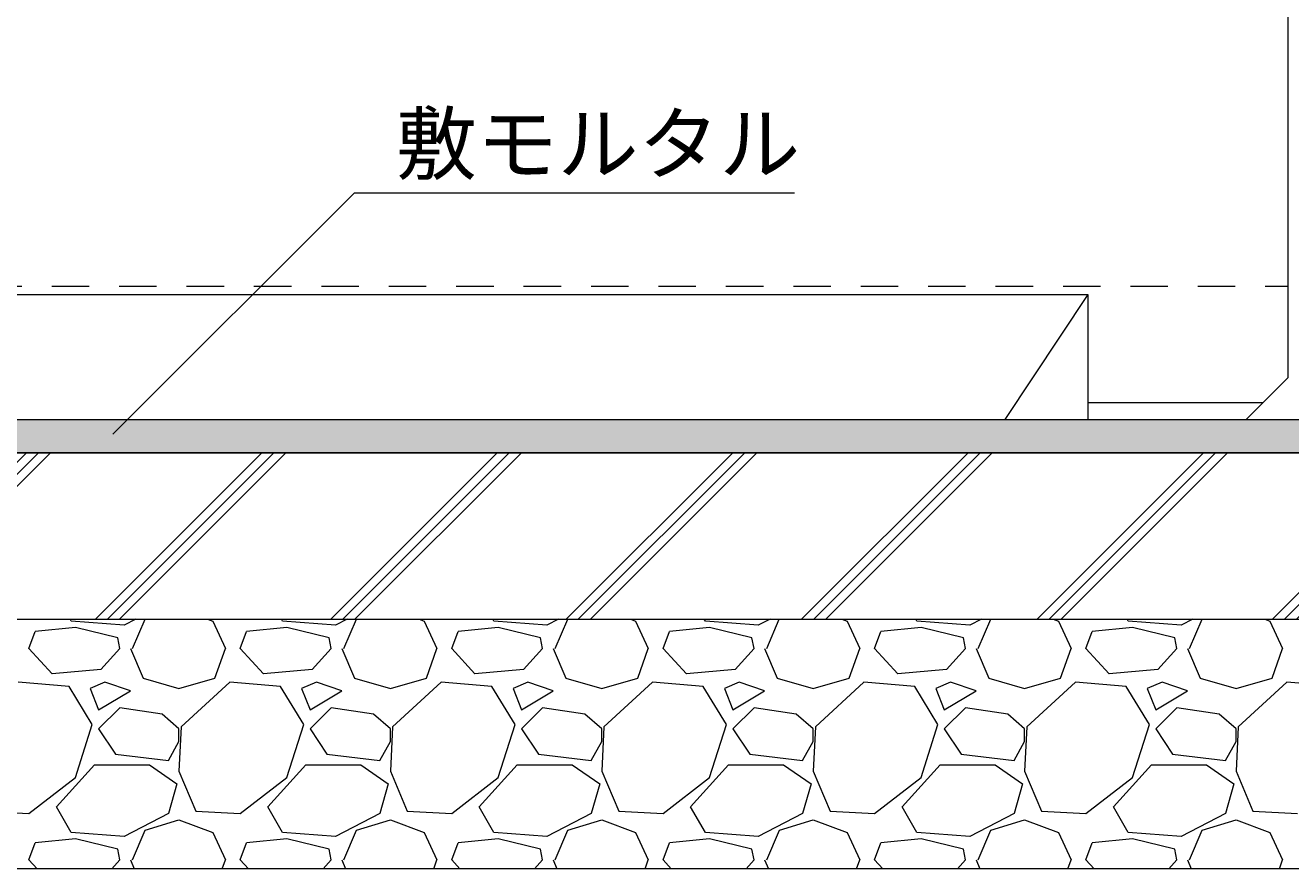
# Model space of a CAD drawing. Units: millimetres at full size; details may follow other scales. Extents: x 30799 to 61844, y 11231 to 18656.
# Drawn here: x 34452 to 35212, y 13838 to 14345 of the extents above; entities that cross this region are included whole.
import ezdxf
from ezdxf.enums import TextEntityAlignment as Align

# ---------------------------------------------------------------- set-up
doc = ezdxf.new("R2010")
doc.units = ezdxf.units.MM
doc.header["$LTSCALE"] = 30
doc.linetypes.add('USER1', pattern=[1.35, 0.75, -0.6])
for name, color, linetype, lineweight in [('0_2', 7, 'Continuous', 13), ('引出線', 4, 'Continuous', 9), ('本体', 2, 'Continuous', 20), ('補助線', 8, 'Continuous', 20), ('ﾊｯﾁﾝｸﾞ', 7, 'Continuous', 5)]:
    doc.layers.add(name, color=color, linetype=linetype, lineweight=lineweight)
doc.styles.add('ＭＳ ゴシック', font='')
doc.styles.get('ＭＳ ゴシック').set_extended_font_data('MS Gothic')

# ---------------------------------------------------------------- blocks, each defined once
blk = doc.blocks.new('filled_arrow')
at = {"color": 0, "linetype": 'Continuous', "lineweight": -2}
blk.add_solid([(7.5, 1.25), (0, 0), (7.5, -1.25)], dxfattribs=at)

msp = doc.modelspace()

# ---------------------------------------------------------------- hatches: boundary and pattern name
at = {"layer": 'ﾊｯﾁﾝｸﾞ'}
msp.add_hatch(color=8, dxfattribs=at).paths.add_polyline_path([(35380.05, 14087.67), (35380.05, 14107.67), (31042.05, 14107.67), (31042.05, 14087.67)])
h = msp.add_hatch(dxfattribs=at)
h.set_pattern_fill('USER', color=256, style=0, pattern_type=2)
h.set_pattern_definition([(45, (0, 0), (-70.71068, 70.71068), []), (45, (7.25, 0), (-70.71068, 70.71068), []), (45, (14.5, 0), (-70.71068, 70.71068), [])])
h.paths.add_polyline_path([(35380.05, 13987.67), (35380.05, 14087.67), (34212.05, 14087.67), (34212.05, 14070.8), (34302.79, 14070.8), (34302.79, 13987.67)])

# ---------------------------------------------------------------- linework, layer by layer
at = {"layer": '0_2', "lineweight": 9}
for p, q in [((35185.05, 14107.67), (35380.05, 14107.67)), ((35380.05, 13837.67), (33211.05, 13837.67))]:
    msp.add_line(p, q, dxfattribs=at)
at = {"layer": '引出線'}
msp.add_lwpolyline([(34504.27, 14098.75), (34649.38, 14243.86), (34913.66, 14243.86)], dxfattribs=at)
at = {"layer": '本体'}
for p, q in [((35210.05, 14670.67), (35210.05, 14132.67)), ((35185.05, 14107.67), (35210.05, 14132.67)), ((33237.05, 14107.67), (35185.05, 14107.67))]:
    msp.add_line(p, q, dxfattribs=at)
at = {"layer": '本体', "color": 7, "linetype": 'USER1', "lineweight": 9}
msp.add_line((33212.05, 14187.67), (35210.05, 14187.67), dxfattribs=at)
at = {"layer": '本体', "lineweight": 9}
for p, q in [((33332.05, 14182.67), (35090.05, 14182.67)), ((35090.05, 14182.67), (35040.05, 14107.67)), ((35090.05, 14182.67), (35090.05, 14107.67)), ((35195.05, 14117.67), (35090.05, 14117.67)), ((34212.05, 14087.67), (35380.05, 14087.67)), ((34212.05, 13987.67), (35380.05, 13987.67))]:
    msp.add_line(p, q, dxfattribs=at)
at = {"layer": '補助線'}
msp.add_lwpolyline([(31042.05, 14107.67), (35380.05, 14107.67), (35380.05, 14087.67), (31042.05, 14087.67)], close=True, dxfattribs=at)
at = {"layer": 'ﾊｯﾁﾝｸﾞ'}
for p, q in [((34479.23, 13986.51), (34478.55, 13987.67)), ((34510.98, 13983.97), (34479.23, 13986.51)), ((34518.05, 13987.67), (34510.98, 13983.97)), ((34516.06, 13970), (34523.63, 13987.67)), ((34561.22, 13987.67), (34564.32, 13986.51)), ((34564.32, 13986.51), (34571.94, 13970)), ((34606.23, 13986.51), (34605.55, 13987.67)), ((34637.98, 13983.97), (34606.23, 13986.51)), ((34645.05, 13987.67), (34637.98, 13983.97)), ((34643.06, 13970), (34650.63, 13987.67)), ((34688.22, 13987.67), (34691.32, 13986.51)), ((34691.32, 13986.51), (34698.94, 13970)), ((34733.23, 13986.51), (34732.55, 13987.67)), ((34764.98, 13983.97), (34733.23, 13986.51)), ((34772.05, 13987.67), (34764.98, 13983.97)), ((34770.06, 13970), (34777.63, 13987.67)), ((34815.22, 13987.67), (34818.32, 13986.51)), ((34818.32, 13986.51), (34825.94, 13970)), ((34860.23, 13986.51), (34859.55, 13987.67)), ((34891.98, 13983.97), (34860.23, 13986.51)), ((34899.05, 13987.67), (34891.98, 13983.97)), ((34897.06, 13970), (34904.63, 13987.67)), ((34942.22, 13987.67), (34945.32, 13986.51)), ((34945.32, 13986.51), (34952.94, 13970)), ((34987.23, 13986.51), (34986.55, 13987.67)), ((35018.98, 13983.97), (34987.23, 13986.51)), ((35026.05, 13987.67), (35018.98, 13983.97)), ((35024.06, 13970), (35031.63, 13987.67)), ((35069.22, 13987.67), (35072.32, 13986.51)), ((35072.32, 13986.51), (35079.94, 13970)), ((35114.23, 13986.51), (35113.55, 13987.67)), ((35145.98, 13983.97), (35114.23, 13986.51)), ((35153.05, 13987.67), (35145.98, 13983.97)), ((35151.06, 13970), (35158.63, 13987.67)), ((35196.22, 13987.67), (35199.32, 13986.51)), ((35199.32, 13986.51), (35206.94, 13970)), ((34453.83, 13970), (34457.64, 13980.16)), ((34481.77, 13982.7), (34457.64, 13980.16)), ((34507.17, 13976.35), (34481.77, 13982.7)), ((34580.83, 13970), (34584.64, 13980.16)), ((34608.77, 13982.7), (34584.64, 13980.16)), ((34634.17, 13976.35), (34608.77, 13982.7)), ((34707.83, 13970), (34711.64, 13980.16)), ((34735.77, 13982.7), (34711.64, 13980.16)), ((34761.17, 13976.35), (34735.77, 13982.7)), ((34834.83, 13970), (34838.64, 13980.16)), ((34862.77, 13982.7), (34838.64, 13980.16)), ((34888.17, 13976.35), (34862.77, 13982.7)), ((34961.83, 13970), (34965.64, 13980.16)), ((34989.77, 13982.7), (34965.64, 13980.16)), ((35015.17, 13976.35), (34989.77, 13982.7)), ((35088.83, 13970), (35092.64, 13980.16)), ((35116.77, 13982.7), (35092.64, 13980.16)), ((35142.17, 13976.35), (35116.77, 13982.7)), ((34508.44, 13970), (34507.17, 13976.35)), ((34635.44, 13970), (34634.17, 13976.35)), ((34762.44, 13970), (34761.17, 13976.35)), ((34889.44, 13970), (34888.17, 13976.35)), ((35016.44, 13970), (35015.17, 13976.35)), ((35143.44, 13970), (35142.17, 13976.35)), ((34467.8, 13954.76), (34453.83, 13970)), ((34508.44, 13970), (34497.01, 13957.3)), ((34514.79, 13970), (34522.41, 13952.22)), ((34565.59, 13952.22), (34571.94, 13970)), ((34594.8, 13954.76), (34580.83, 13970)), ((34635.44, 13970), (34624.01, 13957.3)), ((34641.79, 13970), (34649.41, 13952.22)), ((34692.59, 13952.22), (34698.94, 13970)), ((34721.8, 13954.76), (34707.83, 13970)), ((34762.44, 13970), (34751.01, 13957.3)), ((34768.79, 13970), (34776.41, 13952.22)), ((34819.59, 13952.22), (34825.94, 13970)), ((34848.8, 13954.76), (34834.83, 13970)), ((34889.44, 13970), (34878.01, 13957.3)), ((34895.79, 13970), (34903.41, 13952.22)), ((34946.59, 13952.22), (34952.94, 13970)), ((34975.8, 13954.76), (34961.83, 13970)), ((35016.44, 13970), (35005.01, 13957.3)), ((35022.79, 13970), (35030.41, 13952.22)), ((35073.59, 13952.22), (35079.94, 13970)), ((35102.8, 13954.76), (35088.83, 13970)), ((35143.44, 13970), (35132.01, 13957.3)), ((35149.79, 13970), (35157.41, 13952.22)), ((35200.59, 13952.22), (35206.94, 13970)), ((34497.01, 13957.3), (34467.8, 13954.76)), ((34624.01, 13957.3), (34594.8, 13954.76)), ((34751.01, 13957.3), (34721.8, 13954.76)), ((34878.01, 13957.3), (34848.8, 13954.76)), ((35005.01, 13957.3), (34975.8, 13954.76)), ((35132.01, 13957.3), (35102.8, 13954.76)), ((34477.96, 13947.14), (34447.48, 13949.68)), ((34499.55, 13949.68), (34490.66, 13945.87)), ((34514.79, 13944.6), (34499.55, 13949.68)), ((34522.41, 13952.22), (34544, 13945.87)), ((34544, 13945.87), (34565.59, 13952.22)), ((34574.48, 13949.68), (34545.27, 13923.01)), ((34604.96, 13947.14), (34574.48, 13949.68)), ((34626.55, 13949.68), (34617.66, 13945.87)), ((34641.79, 13944.6), (34626.55, 13949.68)), ((34649.41, 13952.22), (34671, 13945.87)), ((34671, 13945.87), (34692.59, 13952.22)), ((34701.48, 13949.68), (34672.27, 13923.01)), ((34731.96, 13947.14), (34701.48, 13949.68)), ((34753.55, 13949.68), (34744.66, 13945.87)), ((34768.79, 13944.6), (34753.55, 13949.68)), ((34776.41, 13952.22), (34798, 13945.87)), ((34798, 13945.87), (34819.59, 13952.22)), ((34828.48, 13949.68), (34799.27, 13923.01)), ((34858.96, 13947.14), (34828.48, 13949.68)), ((34880.55, 13949.68), (34871.66, 13945.87)), ((34895.79, 13944.6), (34880.55, 13949.68)), ((34903.41, 13952.22), (34925, 13945.87)), ((34925, 13945.87), (34946.59, 13952.22)), ((34955.48, 13949.68), (34926.27, 13923.01)), ((34985.96, 13947.14), (34955.48, 13949.68)), ((35007.55, 13949.68), (34998.66, 13945.87)), ((35022.79, 13944.6), (35007.55, 13949.68)), ((35030.41, 13952.22), (35052, 13945.87)), ((35052, 13945.87), (35073.59, 13952.22)), ((35082.48, 13949.68), (35053.27, 13923.01)), ((35112.96, 13947.14), (35082.48, 13949.68)), ((35134.55, 13949.68), (35125.66, 13945.87)), ((35149.79, 13944.6), (35134.55, 13949.68)), ((35157.41, 13952.22), (35179, 13945.87)), ((35179, 13945.87), (35200.59, 13952.22)), ((35209.48, 13949.68), (35180.27, 13923.01)), ((35239.96, 13947.14), (35209.48, 13949.68)), ((34491.93, 13924.28), (34477.96, 13947.14)), ((34490.66, 13945.87), (34495.74, 13933.17)), ((34495.74, 13933.17), (34514.79, 13944.6)), ((34618.93, 13924.28), (34604.96, 13947.14)), ((34617.66, 13945.87), (34622.74, 13933.17)), ((34622.74, 13933.17), (34641.79, 13944.6)), ((34745.93, 13924.28), (34731.96, 13947.14)), ((34744.66, 13945.87), (34749.74, 13933.17)), ((34749.74, 13933.17), (34768.79, 13944.6)), ((34872.93, 13924.28), (34858.96, 13947.14)), ((34871.66, 13945.87), (34876.74, 13933.17)), ((34876.74, 13933.17), (34895.79, 13944.6)), ((34999.93, 13924.28), (34985.96, 13947.14)), ((34998.66, 13945.87), (35003.74, 13933.17)), ((35003.74, 13933.17), (35022.79, 13944.6)), ((35126.93, 13924.28), (35112.96, 13947.14)), ((35125.66, 13945.87), (35130.74, 13933.17)), ((35130.74, 13933.17), (35149.79, 13944.6)), ((34508.44, 13934.44), (34495.74, 13921.74)), ((34533.84, 13930.63), (34508.44, 13934.44)), ((34635.44, 13934.44), (34622.74, 13921.74)), ((34660.84, 13930.63), (34635.44, 13934.44)), ((34762.44, 13934.44), (34749.74, 13921.74)), ((34787.84, 13930.63), (34762.44, 13934.44)), ((34889.44, 13934.44), (34876.74, 13921.74)), ((34914.84, 13930.63), (34889.44, 13934.44)), ((35016.44, 13934.44), (35003.74, 13921.74)), ((35041.84, 13930.63), (35016.44, 13934.44)), ((35143.44, 13934.44), (35130.74, 13921.74)), ((35168.84, 13930.63), (35143.44, 13934.44)), ((34544, 13921.74), (34533.84, 13930.63)), ((34671, 13921.74), (34660.84, 13930.63)), ((34798, 13921.74), (34787.84, 13930.63)), ((34925, 13921.74), (34914.84, 13930.63)), ((35052, 13921.74), (35041.84, 13930.63)), ((35179, 13921.74), (35168.84, 13930.63)), ((34481.77, 13892.53), (34491.93, 13924.28)), ((34495.74, 13921.74), (34505.9, 13906.5)), ((34545.27, 13923.01), (34544, 13896.34)), ((34544, 13914.12), (34544, 13921.74)), ((34608.77, 13892.53), (34618.93, 13924.28)), ((34622.74, 13921.74), (34632.9, 13906.5)), ((34672.27, 13923.01), (34671, 13896.34)), ((34671, 13914.12), (34671, 13921.74)), ((34735.77, 13892.53), (34745.93, 13924.28)), ((34749.74, 13921.74), (34759.9, 13906.5)), ((34799.27, 13923.01), (34798, 13896.34)), ((34798, 13914.12), (34798, 13921.74)), ((34862.77, 13892.53), (34872.93, 13924.28)), ((34876.74, 13921.74), (34886.9, 13906.5)), ((34926.27, 13923.01), (34925, 13896.34)), ((34925, 13914.12), (34925, 13921.74)), ((34989.77, 13892.53), (34999.93, 13924.28)), ((35003.74, 13921.74), (35013.9, 13906.5)), ((35053.27, 13923.01), (35052, 13896.34)), ((35052, 13914.12), (35052, 13921.74)), ((35116.77, 13892.53), (35126.93, 13924.28)), ((35130.74, 13921.74), (35140.9, 13906.5)), ((35180.27, 13923.01), (35179, 13896.34)), ((35179, 13914.12), (35179, 13921.74)), ((34537.65, 13902.69), (34544, 13914.12)), ((34664.65, 13902.69), (34671, 13914.12)), ((34791.65, 13902.69), (34798, 13914.12)), ((34918.65, 13902.69), (34925, 13914.12)), ((35045.65, 13902.69), (35052, 13914.12)), ((35172.65, 13902.69), (35179, 13914.12)), ((34505.9, 13906.5), (34537.65, 13902.69)), ((34632.9, 13906.5), (34664.65, 13902.69)), ((34759.9, 13906.5), (34791.65, 13902.69)), ((34886.9, 13906.5), (34918.65, 13902.69)), ((35013.9, 13906.5), (35045.65, 13902.69)), ((35140.9, 13906.5), (35172.65, 13902.69)), ((34470.34, 13874.75), (34493.2, 13900.15)), ((34493.2, 13900.15), (34526.22, 13900.15)), ((34526.22, 13900.15), (34542.73, 13888.72)), ((34544, 13896.34), (34554.16, 13872.21)), ((34597.34, 13874.75), (34620.2, 13900.15)), ((34620.2, 13900.15), (34653.22, 13900.15)), ((34653.22, 13900.15), (34669.73, 13888.72)), ((34671, 13896.34), (34681.16, 13872.21)), ((34724.34, 13874.75), (34747.2, 13900.15)), ((34747.2, 13900.15), (34780.22, 13900.15)), ((34780.22, 13900.15), (34796.73, 13888.72)), ((34798, 13896.34), (34808.16, 13872.21)), ((34851.34, 13874.75), (34874.2, 13900.15)), ((34874.2, 13900.15), (34907.22, 13900.15)), ((34907.22, 13900.15), (34923.73, 13888.72)), ((34925, 13896.34), (34935.16, 13872.21)), ((34978.34, 13874.75), (35001.2, 13900.15)), ((35001.2, 13900.15), (35034.22, 13900.15)), ((35034.22, 13900.15), (35050.73, 13888.72)), ((35052, 13896.34), (35062.16, 13872.21)), ((35105.34, 13874.75), (35128.2, 13900.15)), ((35128.2, 13900.15), (35161.22, 13900.15)), ((35161.22, 13900.15), (35177.73, 13888.72)), ((35179, 13896.34), (35189.16, 13872.21)), ((34453.83, 13870.94), (34481.77, 13892.53)), ((34542.73, 13888.72), (34537.65, 13870.94)), ((34580.83, 13870.94), (34608.77, 13892.53)), ((34669.73, 13888.72), (34664.65, 13870.94)), ((34707.83, 13870.94), (34735.77, 13892.53)), ((34796.73, 13888.72), (34791.65, 13870.94)), ((34834.83, 13870.94), (34862.77, 13892.53)), ((34923.73, 13888.72), (34918.65, 13870.94)), ((34961.83, 13870.94), (34989.77, 13892.53)), ((35050.73, 13888.72), (35045.65, 13870.94)), ((35088.83, 13870.94), (35116.77, 13892.53)), ((35177.73, 13888.72), (35172.65, 13870.94)), ((34479.23, 13859.51), (34470.34, 13874.75)), ((34606.23, 13859.51), (34597.34, 13874.75)), ((34733.23, 13859.51), (34724.34, 13874.75)), ((34860.23, 13859.51), (34851.34, 13874.75)), ((34987.23, 13859.51), (34978.34, 13874.75)), ((35114.23, 13859.51), (35105.34, 13874.75)), ((34427.16, 13872.21), (34453.83, 13870.94)), ((34537.65, 13870.94), (34510.98, 13856.97)), ((34523.68, 13860.78), (34544, 13867.13)), ((34544, 13867.13), (34564.32, 13859.51)), ((34554.16, 13872.21), (34580.83, 13870.94)), ((34664.65, 13870.94), (34637.98, 13856.97)), ((34650.68, 13860.78), (34671, 13867.13)), ((34671, 13867.13), (34691.32, 13859.51)), ((34681.16, 13872.21), (34707.83, 13870.94)), ((34791.65, 13870.94), (34764.98, 13856.97)), ((34777.68, 13860.78), (34798, 13867.13)), ((34798, 13867.13), (34818.32, 13859.51)), ((34808.16, 13872.21), (34834.83, 13870.94)), ((34918.65, 13870.94), (34891.98, 13856.97)), ((34904.68, 13860.78), (34925, 13867.13)), ((34925, 13867.13), (34945.32, 13859.51)), ((34935.16, 13872.21), (34961.83, 13870.94)), ((35045.65, 13870.94), (35018.98, 13856.97)), ((35031.68, 13860.78), (35052, 13867.13)), ((35052, 13867.13), (35072.32, 13859.51)), ((35062.16, 13872.21), (35088.83, 13870.94)), ((35172.65, 13870.94), (35145.98, 13856.97)), ((35158.68, 13860.78), (35179, 13867.13)), ((35179, 13867.13), (35199.32, 13859.51)), ((35189.16, 13872.21), (35215.83, 13870.94)), ((34510.98, 13856.97), (34479.23, 13859.51)), ((34516.06, 13843), (34523.68, 13860.78)), ((34564.32, 13859.51), (34571.94, 13843)), ((34637.98, 13856.97), (34606.23, 13859.51)), ((34643.06, 13843), (34650.68, 13860.78)), ((34691.32, 13859.51), (34698.94, 13843)), ((34764.98, 13856.97), (34733.23, 13859.51)), ((34770.06, 13843), (34777.68, 13860.78)), ((34818.32, 13859.51), (34825.94, 13843)), ((34891.98, 13856.97), (34860.23, 13859.51)), ((34897.06, 13843), (34904.68, 13860.78)), ((34945.32, 13859.51), (34952.94, 13843)), ((35018.98, 13856.97), (34987.23, 13859.51)), ((35024.06, 13843), (35031.68, 13860.78)), ((35072.32, 13859.51), (35079.94, 13843)), ((35145.98, 13856.97), (35114.23, 13859.51)), ((35151.06, 13843), (35158.68, 13860.78)), ((35199.32, 13859.51), (35206.94, 13843)), ((34453.83, 13843), (34457.64, 13853.16)), ((34481.77, 13855.7), (34457.64, 13853.16)), ((34507.17, 13849.35), (34481.77, 13855.7)), ((34580.83, 13843), (34584.64, 13853.16)), ((34608.77, 13855.7), (34584.64, 13853.16)), ((34634.17, 13849.35), (34608.77, 13855.7)), ((34707.83, 13843), (34711.64, 13853.16)), ((34735.77, 13855.7), (34711.64, 13853.16)), ((34761.17, 13849.35), (34735.77, 13855.7)), ((34834.83, 13843), (34838.64, 13853.16)), ((34862.77, 13855.7), (34838.64, 13853.16)), ((34888.17, 13849.35), (34862.77, 13855.7)), ((34961.83, 13843), (34965.64, 13853.16)), ((34989.77, 13855.7), (34965.64, 13853.16)), ((35015.17, 13849.35), (34989.77, 13855.7)), ((35088.83, 13843), (35092.64, 13853.16)), ((35116.77, 13855.7), (35092.64, 13853.16)), ((35142.17, 13849.35), (35116.77, 13855.7)), ((34458.71, 13837.67), (34453.83, 13843)), ((34508.44, 13843), (34503.65, 13837.67)), ((34508.44, 13843), (34507.17, 13849.35)), ((34514.79, 13843), (34517.07, 13837.67)), ((34570.04, 13837.67), (34571.94, 13843)), ((34585.71, 13837.67), (34580.83, 13843)), ((34635.44, 13843), (34630.65, 13837.67)), ((34635.44, 13843), (34634.17, 13849.35)), ((34641.79, 13843), (34644.07, 13837.67)), ((34697.04, 13837.67), (34698.94, 13843)), ((34712.71, 13837.67), (34707.83, 13843)), ((34762.44, 13843), (34757.65, 13837.67)), ((34762.44, 13843), (34761.17, 13849.35)), ((34768.79, 13843), (34771.07, 13837.67)), ((34824.04, 13837.67), (34825.94, 13843)), ((34839.71, 13837.67), (34834.83, 13843)), ((34889.44, 13843), (34884.65, 13837.67)), ((34889.44, 13843), (34888.17, 13849.35)), ((34895.79, 13843), (34898.07, 13837.67)), ((34951.04, 13837.67), (34952.94, 13843)), ((34966.71, 13837.67), (34961.83, 13843)), ((35016.44, 13843), (35011.65, 13837.67)), ((35016.44, 13843), (35015.17, 13849.35)), ((35022.79, 13843), (35025.07, 13837.67)), ((35078.04, 13837.67), (35079.94, 13843)), ((35093.71, 13837.67), (35088.83, 13843)), ((35143.44, 13843), (35138.65, 13837.67)), ((35143.44, 13843), (35142.17, 13849.35)), ((35149.79, 13843), (35152.07, 13837.67)), ((35205.04, 13837.67), (35206.94, 13843))]:
    msp.add_line(p, q, dxfattribs=at)

# ---------------------------------------------------------------- block references
at = {"layer": '引出線', "xscale": 0.133, "yscale": 0.133, "rotation": 45}
msp.add_blockref('filled_arrow', (34504.27, 14098.75), dxfattribs=at)

# ---------------------------------------------------------------- texts
at = {"layer": '引出線', "style": 'ＭＳ ゴシック'}
msp.add_text('敷モルタル', height=35.6, dxfattribs=at).set_placement((34674.38, 14291.15), align=Align.TOP_LEFT)

doc.saveas('drawing.dxf')
